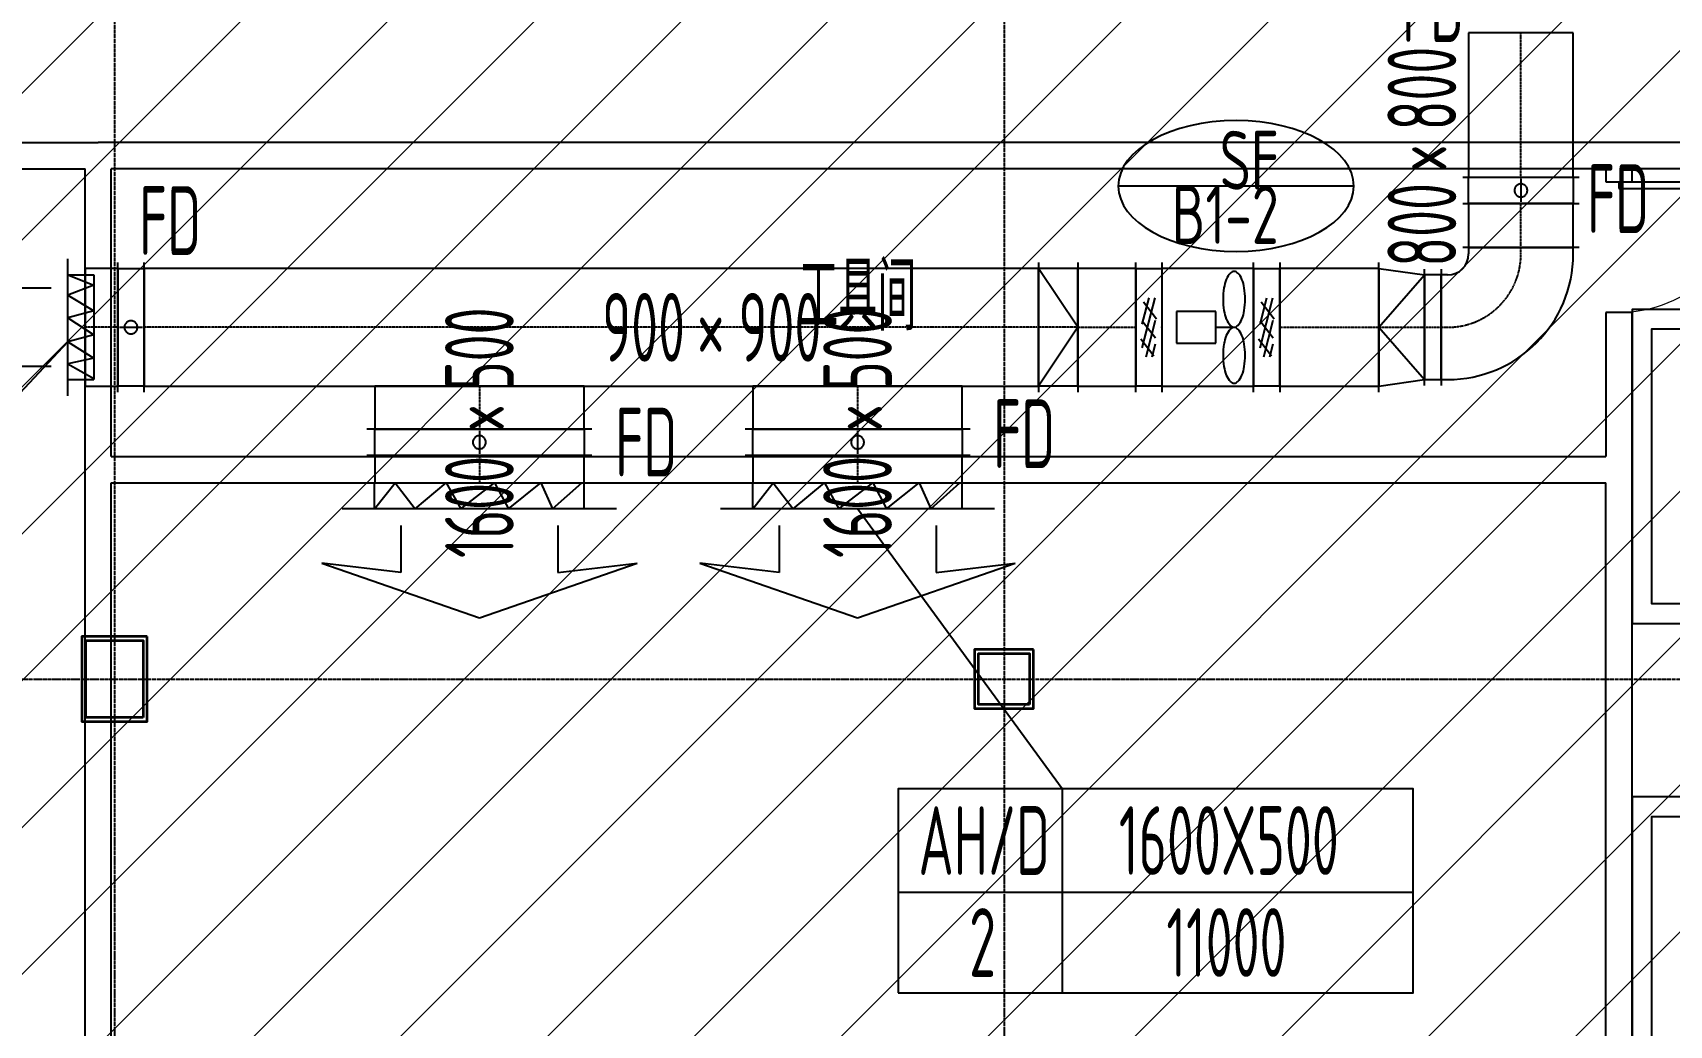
# Model space of a CAD drawing. Extents: x -20827274 to 1300756471, y -549375 to 3431892.
# Drawn here: x -39034 to -26524, y -186907 to -179321 of the extents above; entities that cross this region are included whole.
import ezdxf

# ---------------------------------------------------------------- set-up
doc = ezdxf.new("R2010")
doc.units = 0
doc.header["$LTSCALE"] = 10
for name, pattern in [('CENTER2', [1.125, 0.75, -0.125, 0.125, -0.125]), ('暖附图底图$0$DASH', [0.35, 0.25, -0.1]), ('暖附图底图$0$DOTE', [2.42, 2, -0.2, 0.02, -0.2])]:
    doc.linetypes.add(name, pattern=pattern)
for name, color, linetype in [('1-zs', 3, 'Continuous'), ('1-暖通标注', 4, 'Continuous'), ('1-标注暖通', 4, 'Continuous'), ('DUCT-排风风口', 7, 'Continuous'), ('DUCT-送风中心线', 5, 'CENTER2'), ('DUCT-送风标注', 3, 'Continuous'), ('DUCT-送风法兰', 2, 'Continuous'), ('DUCT-送风管', 4, 'Continuous'), ('DUCT-送风管端线', 2, 'Continuous'), ('DUCT-送风管设备', 7, 'Continuous'), ('DUCT-送风阀门', 7, 'Continuous'), ('H-暖通设备', 181, 'Continuous'), ('暖附图底图$0$00-停车位', 8, 'Continuous'), ('暖附图底图$0$1-标注暖通', 8, 'Continuous'), ('暖附图底图$0$A-ROOM_NAME', 8, 'Continuous'), ('暖附图底图$0$A-WALL', 8, 'Continuous'), ('暖附图底图$0$DOTE', 8, 'Continuous'), ('暖附图底图$0$WINDOW', 8, 'Continuous')]:
    doc.layers.add(name, color=color, linetype=linetype)
doc.layers.add('F-非人防区', color=105, linetype='Continuous', lineweight=15)
doc.layers.add('暖附图底图$0$钢柱', color=8, linetype='Continuous', lineweight=35)
doc.styles.add('8B2_02', font='tssdeng.shx', dxfattribs={"width": 0.6, "bigfont": 'TSSDCHN.shx'})
doc.styles.add('暖附图底图$0$8B2_02', font='tssdeng.shx', dxfattribs={"width": 0.6, "bigfont": 'TSSDCHN.shx'})

# ---------------------------------------------------------------- blocks, each defined once
blk = doc.blocks.new('$风口$00000148')
for p, q in [((515.7, 0), (307.3, 301.4)), ((342.8, 150), (307.3, 301.4)), ((100, 262), (100, -262)), ((0, -200.2), (0, 200.2)), ((100, 200.2), (0, 200.2)), ((100, 140), (0, 195.5)), ((0, 117.6), (100, 140)), ((163.2, 150), (342.8, 150)), ((100, 55.5), (0, 117.6)), ((0, 29.1), (100, 55.5)), ((100, -35.6), (0, 29.1)), ((307.3, -301.4), (515.7, 0)), ((0, -63.4), (100, -35.6)), ((100, -122.8), (0, -63.4)), ((0, -161.1), (100, -122.8)), ((163.2, -150), (342.8, -150)), ((342.8, -150), (307.3, -301.4)), ((100, -200.2), (0, -161.1)), ((100, -200.2), (0, -200.2))]:
    blk.add_line(p, q)
blk = doc.blocks.new('$轴流风机$00000011')
for p, q in [((-500, 500, 0), (-500, -500, 0)), ((500, 500, 0), (-500, 500, 0)), ((500, -500, 0), (500, 500, 0)), ((-339, 135, 0), (-339, -135, 0)), ((88, 135, 0), (-339, 135, 0)), ((88, -135, 0), (88, 135, 0)), ((88, 0, 0), (288, 0, 0)), ((-339, -135, 0), (88, -135, 0)), ((-500, -500, 0), (500, -500, 0))]:
    blk.add_line(p, q)
for centre, radius, start, end in [((355, 329, 0), 170, 129.1821, 153.0603), ((288, 410, 0), 64.8, 90, 129.1821), ((288, 410, 0), 64.8, 50.8179, 90), ((222, 329, 0), 170, 26.9397, 50.8179), ((633, 238, 0), 465, 168.1126, 180), ((462, 274, 0), 291, 153.0603, 168.1126), ((115, 274, 0), 291, 11.8874, 26.9397), ((-56, 238, 0), 465, 0, 11.8874), ((633, 238, 0), 465, 180, 191.8874), ((462, 202, 0), 291, 191.8874, 206.9397), ((115, 202, 0), 291, 333.0603, 348.1126), ((-56, 238, 0), 465, 348.1126, 0), ((355, 148, 0), 170, 206.9397, 230.8179), ((288, 66, 0), 64.8, 230.8179, 270), ((288, 66, 0), 64.8, 270, 309.1821), ((222, 148, 0), 170, 309.1821, 333.0603), ((462, -202, 0), 291, 153.0603, 168.1126), ((355, -148, 0), 170, 129.1821, 153.0603), ((288, -66, 0), 64.8, 90, 129.1821), ((288, -66, 0), 64.8, 50.8179, 90), ((222, -148, 0), 170, 26.9397, 50.8179), ((115, -202, 0), 291, 11.8874, 26.9397), ((633, -238, 0), 465, 168.1126, 180), ((633, -238, 0), 465, 180, 191.8874), ((-56, -238, 0), 465, 0, 11.8874), ((-56, -238, 0), 465, 348.1126, 0), ((462, -274, 0), 291, 191.8874, 206.9397), ((355, -329, 0), 170, 206.9397, 230.8179), ((222, -329, 0), 170, 309.1821, 333.0603), ((115, -274, 0), 291, 333.0603, 348.1126), ((288, -410, 0), 64.8, 230.8179, 270), ((288, -410, 0), 64.8, 270, 309.1821)]:
    blk.add_arc(centre, radius, start, end)
for p in [(-500, 0, 0), (500, 0, 0)]:
    blk.add_point(p)
blk = doc.blocks.new('暖附图底图$0$车位2400x5300')
at = {"layer": '暖附图底图$0$00-停车位', "color": 251}
for p, q in [((-875, -1000), (-175, -1000)), ((-875, -1100), (-875, -1000)), ((-175, -1100), (-175, -1000)), ((175, -1000), (875, -1000)), ((175, -1100), (175, -1000)), ((875, -1100), (875, -1000)), ((-875, -1100), (-175, -1100)), ((175, -1100), (875, -1100)), ((400, -5300), (-400, -5300))]:
    blk.add_line(p, q, dxfattribs=at)
blk.add_lwpolyline([(400, -5150), (400, -5300), (1200, -5300), (1200, 0), (-1200, 0), (-1200, -5300), (-400, -5300), (-400, -5150), (-1050, -5150), (-1050, -150), (1050, -150), (1050, -5150), (400, -5150)], dxfattribs=at)
blk.add_lwpolyline([(0, -5150, 0, 600, 0), (0, -4850, 600, 600, 0)], format="xyseb", dxfattribs=at)
blk = doc.blocks.new('暖附图底图$0$A$C00330F2E')
at = {"layer": '暖附图底图$0$钢柱', "color": 4, "lineweight": 35}
for points in [[(33900, -9000), (33400, -9000), (33400, -9650), (33900, -9650)], [(33870, -9620), (33430, -9620), (33430, -9030), (33870, -9030)], [(40675, -9100), (40225, -9100), (40225, -9550), (40675, -9550)], [(40645, -9520), (40255, -9520), (40255, -9130), (40645, -9130)]]:
    blk.add_lwpolyline(points, close=True, dxfattribs=at)
blk = doc.blocks.new('暖附图底图$0$$DorLib2D$00000001')
for p, q in [((0.45, 0.975), (0.5, 0.975)), ((0.45, 0), (0.45, 0.975)), ((0.5, 0), (0.5, 0.975)), ((0.5, 0), (0.45, 0))]:
    blk.add_line(p, q)
at = {"lineweight": 13}
blk.add_arc((0.475, 0), 0.975, 91.4693, 180, dxfattribs=at)
blk = doc.blocks.new('暖附图底图$0$AFSFCS')
at = {"layer": '暖附图底图$0$A-WALL'}
for p, q in [((-40333.6, -180160.4), (-38533.6, -180160.4)), ((-26908.6, -180160.4), (-38533.6, -180160.4)), ((-22283.6, -180160.4), (-26908.6, -180160.4)), ((-40433.6, -180360.4), (-38633.6, -180360.4)), ((-38633.6, -182660.4), (-38633.6, -180360.4)), ((-27008.6, -180360.4), (-38433.6, -180360.4)), ((-38433.6, -182560.4), (-38433.6, -180360.4)), ((-27008.6, -180360.4), (-27008.6, -180460.4)), ((-22083.6, -180360.4), (-26808.6, -180360.4)), ((-26808.6, -180460.4), (-26808.6, -180360.4)), ((-27008.6, -180460.4), (-26808.6, -180460.4)), ((-26808.6, -181460.4), (-27008.6, -181460.4)), ((-27008.6, -181460.4), (-27008.6, -182560.4)), ((-26808.6, -182660.4), (-26808.6, -181460.4)), ((-38433.6, -182560.4), (-27008.6, -182560.4)), ((-38633.6, -196160.4), (-38633.6, -182660.4)), ((-38433.6, -182760.4), (-27008.6, -182760.4)), ((-38433.6, -196260.4), (-38433.6, -182760.4)), ((-27008.6, -193260.4), (-27008.6, -182760.4)), ((-26808.6, -193160.4), (-26808.6, -182660.4))]:
    blk.add_line(p, q, dxfattribs=at)
at = {"layer": '暖附图底图$0$DOTE', "color": 16, "linetype": '暖附图底图$0$DOTE', "ltscale": 1.5}
for p, q in [((-38408.6, -155629.3), (-38408.6, -385768.2)), ((-31608.6, -155629.3), (-31608.6, -385768.2)), ((-113117.3, -184260.4), (10791.4, -184260.4))]:
    blk.add_line(p, q, dxfattribs=at)
blk.add_blockref('暖附图底图$0$A$C00330F2E', (-72058.6, -174935.4))
at = {"layer": '暖附图底图$0$00-停车位', "rotation": 90}
for p in [(-26808.6, -182635.4), (-26808.6, -186360.4)]:
    blk.add_blockref('暖附图底图$0$车位2400x5300', p, dxfattribs=at)
at = {"layer": '暖附图底图$0$WINDOW', "xscale": 1000, "yscale": -1000, "zscale": 200, "rotation": 90}
blk.add_blockref('暖附图底图$0$$DorLib2D$00000001', (-26908.6, -180960.4), dxfattribs=at)
at = {"layer": '暖附图底图$0$A-ROOM_NAME', "style": '暖附图底图$0$8B2_02', "width": 0.6}
blk.add_text('工具间', height=525, dxfattribs=at).set_placement((-33176, -181597.7))
blk = doc.blocks.new('暖附图底图')
at = {"layer": '暖附图底图$0$1-标注暖通', "linetype": '暖附图底图$0$DASH'}
blk.add_blockref('暖附图底图$0$AFSFCS', (500000, 0), dxfattribs=at)

msp = doc.modelspace()

# ---------------------------------------------------------------- hatches: boundary and pattern name
at = {"layer": 'F-非人防区'}
h = msp.add_hatch(dxfattribs=at)
h.set_pattern_fill('ANSI31', color=8, scale=500)
h.set_pattern_definition([(45, (-67108.6, 126739.6), (-561.266, 561.266), [])])
edge = h.paths.add_edge_path()
edge.add_line((26041.4, -160910.4), (26041.4, -174910.4))
edge.add_line((26041.4, -174910.4), (44466.4, -174910.4))
edge.add_line((44466.4, -174910.4), (44466.4, -230535.4))
edge.add_line((44466.4, -230535.4), (29591.4, -230535.4))
edge.add_line((29591.4, -230535.4), (29591.4, -228585.4))
edge.add_line((29591.4, -228585.4), (32466.4, -228585.4))
edge.add_line((32466.4, -228585.4), (32466.4, -223185.4))
edge.add_line((32466.4, -223185.4), (6116.4, -223185.4))
edge.add_line((6116.4, -223185.4), (6116.4, -236210.4))
edge.add_line((6116.4, -236210.4), (5916.4, -236210.4))
edge.add_line((5916.4, -236210.4), (5921.1, -289912.2))
edge.add_line((5921.1, -289912.2), (35191.4, -289912.2))
edge.add_line((35191.4, -289912.2), (35191.4, -296310.4))
edge.add_line((35191.4, -296310.4), (35041.4, -296310.4))
edge.add_line((35041.4, -296310.4), (35041.4, -296910.4))
edge.add_line((35041.4, -296910.4), (35641.4, -296910.4))
edge.add_line((35641.4, -296910.4), (44736.4, -305099.6))
edge.add_line((44736.4, -305099.6), (22456.5, -329844))
edge.add_line((22456.5, -329844), (22456.5, -340006.4))
edge.add_line((22456.5, -340006.4), (-13248.1, -379660.4))
edge.add_line((-13248.1, -379660.4), (-90108.6, -379660.4))
edge.add_line((-90108.6, -379660.4), (-90108.6, -373660.4))
edge.add_line((-90108.6, -373660.4), (-91358.6, -373660.4))
edge.add_arc((-91358.6, -361660.4), 12000, 180, 270, ccw=False)
edge.add_line((-103358.6, -361660.4), (-103358.6, -333450.4))
edge.add_line((-103358.6, -333450.4), (-95358.6, -333436.6))
edge.add_line((-95358.6, -333436.6), (-95358.6, -160610.4))
edge.add_line((-95358.6, -160610.4), (-86333.4, -160610.4))
edge.add_line((-86333.4, -160610.4), (-86333.6, -149790))
edge.add_line((-86333.6, -149790), (-73433.4, -149790))
edge.add_line((-73433.4, -149790), (-73433.4, -160610.4))
edge.add_line((-73433.4, -160610.4), (26041.4, -160910.4))

# ---------------------------------------------------------------- linework, layer by layer
at = {"layer": '1-暖通标注'}
msp.add_line((-41964.7, -185099.4), (-38765.5, -181683.2, 2600), dxfattribs=at)
at = {"layer": '1-标注暖通'}
msp.add_line((-31164.6, -185099.4), (-32728.8, -182960.4, 2600), dxfattribs=at)
msp.add_lwpolyline([(-32417.1, -186658.2), (-28481.1, -186658.2), (-28481.1, -185099.4), (-32417.1, -185099.4)], close=True, dxfattribs=at)
for points in [[(-31164.6, -185099.4), (-31164.6, -186658.2)], [(-32417.1, -185889.8), (-28481.1, -185889.8)]]:
    msp.add_lwpolyline(points, dxfattribs=at)
at = {"layer": 'DUCT-送风中心线'}
for p, q in [((-27658.2, -180426.2), (-27658.2, -179321.3)), ((-27658.2, -180962), (-27658.2, -180626.6)), ((-27658.2, -181012.2), (-27658.2, -180962.2)), ((-38382.9, -181572.2), (-38633.6, -181572.2)), ((-31346, -181572.2), (-38182.5, -181572.2)), ((-31045.8, -181572.2), (-31345.8, -181572.2)), ((-31045.6, -181572.2), (-30602.9, -181572.2)), ((-30602.7, -181572.2), (-30602.5, -181572.2)), ((-29501.9, -181572.2), (-29502.1, -181572.2)), ((-29501.7, -181572.2), (-28744.4, -181572.2)), ((-28744.2, -181572.2), (-28394.2, -181572.2)), ((-28394, -181572.2), (-28268.4, -181572.2)), ((-28268.2, -181572.2), (-28218.2, -181572.2)), ((-35619.4, -182022.2), (-35619.4, -182351.1)), ((-32728.8, -182022.2), (-32728.8, -182351.1)), ((-35619.4, -182551.5), (-35619.4, -182760.4)), ((-32728.8, -182551.5), (-32728.8, -182760.4))]:
    msp.add_line(p, q, dxfattribs=at)
msp.add_arc((-28218.2, -181012.2), 560, 270, 0, dxfattribs=at)
at = {"layer": 'DUCT-送风法兰'}
for p, q in [((-28103.2, -180426.3), (-27213.2, -180426.3)), ((-28103.2, -180626.5), (-27213.2, -180626.5)), ((-27213.2, -180962.1), (-28103.2, -180962.1)), ((-38382.8, -182067.2), (-38382.8, -181077.2)), ((-38182.6, -182067.2), (-38182.6, -181077.2)), ((-31345.9, -181077.2), (-31345.9, -182067.2)), ((-31045.7, -181077.2), (-31045.7, -182067.2)), ((-30602.8, -182067.2), (-30602.8, -181077.2)), ((-30402.4, -181077.2), (-30402.4, -182067.2)), ((-29702.2, -182067.2), (-29702.2, -181077.2)), ((-29501.8, -181077.2), (-29501.8, -182067.2)), ((-28744.3, -182067.2), (-28744.3, -181077.2)), ((-28394.1, -182017.2), (-28394.1, -181127.2)), ((-28268.3, -181127.2), (-28268.3, -182017.2)), ((-34759.4, -182351.2), (-36479.4, -182351.2)), ((-31868.8, -182351.2), (-33588.8, -182351.2)), ((-34759.4, -182551.4), (-36479.4, -182551.4)), ((-31868.8, -182551.4), (-33588.8, -182551.4))]:
    msp.add_line(p, q, dxfattribs=at)
at = {"layer": 'DUCT-送风法兰', "color": 18, "true_color": 0x000000}
for p in [(-27658.2, -179321.3, 123), (-27658.2, -180426.2, 123), (-27658.2, -180426.4, 123), (-27658.2, -180626.4, 123), (-27658.2, -180626.6, 123), (-27658.2, -180962, 123), (-27658.2, -180962.2, 123), (-38382.9, -181572.2, 123), (-38382.7, -181572.2, 123), (-38182.7, -181572.2, 123), (-38182.5, -181572.2, 123), (-31346, -181572.2, 123), (-31345.8, -181572.2, 123), (-31045.8, -181572.2, 123), (-31045.6, -181572.2, 123), (-30602.9, -181572.2, 123), (-30602.7, -181572.2, 123), (-30402.5, -181572.2, 123), (-30402.3, -181572.2, 123), (-29702.3, -181572.2, 123), (-29702.1, -181572.2, 123), (-29501.9, -181572.2, 123), (-29501.7, -181572.2, 123), (-28744.4, -181572.2, 123), (-28744.2, -181572.2, 123), (-28394.2, -181572.2, 123), (-28394, -181572.2, 123), (-28268.4, -181572.2, 123), (-28268.2, -181572.2, 123), (-35619.4, -182351.1, 123), (-35619.4, -182351.3, 123), (-32728.8, -182351.1, 123), (-32728.8, -182351.3, 123), (-35619.4, -182551.3, 123), (-35619.4, -182551.5, 123), (-32728.8, -182551.3, 123), (-32728.8, -182551.5, 123)]:
    msp.add_point(p, dxfattribs=at)
at = {"layer": 'DUCT-送风管'}
for p, q in [((-27258.2, -179321.3), (-28058.2, -179321.3)), ((-28058.2, -179321.3), (-28058.2, -180426.2)), ((-27258.2, -180426.2), (-27258.2, -179321.3)), ((-28058.2, -180426.2), (-27258.2, -180426.2)), ((-28058.2, -180626.4), (-28058.2, -180426.4)), ((-27258.2, -180426.4), (-27258.2, -180626.4)), ((-27258.2, -180626.6), (-28058.2, -180626.6)), ((-28058.2, -180626.6), (-28058.2, -180962)), ((-27258.2, -180962), (-27258.2, -180626.6)), ((-28058.2, -180962), (-27258.2, -180962)), ((-28058.2, -180962.2), (-28058.2, -181012.2)), ((-27258.2, -181012.2), (-27258.2, -180962.2)), ((-38382.9, -181122.2), (-38633.6, -181122.2)), ((-38633.6, -181122.2), (-38633.6, -182022.2)), ((-38382.9, -182022.2), (-38382.9, -181122.2)), ((-38382.7, -181122.2), (-38182.7, -181122.2)), ((-31346, -181122.2), (-38182.5, -181122.2)), ((-38182.5, -181122.2), (-38182.5, -182022.2)), ((-31346, -182022.2), (-31346, -181122.2)), ((-31045.8, -181122.2), (-31345.8, -181122.2)), ((-31045.8, -181572.2), (-31345.8, -181122.2)), ((-30602.9, -181122.2), (-31045.6, -181122.2)), ((-31045.6, -181122.2), (-31045.6, -182022.2)), ((-30602.9, -182022.2), (-30602.9, -181122.2)), ((-30602.7, -181122.2), (-30602.5, -181122.2)), ((-30602.5, -181122.2), (-30402.5, -181122.2)), ((-29702.1, -181122.2), (-29502.1, -181122.2)), ((-29501.9, -181122.2), (-29502.1, -181122.2)), ((-28744.4, -181122.2), (-29501.7, -181122.2)), ((-29501.7, -181122.2), (-29501.7, -182022.2)), ((-28744.4, -182022.2), (-28744.4, -181122.2)), ((-28744.2, -181122.2), (-28394.2, -181172.2)), ((-28744.2, -181572.2), (-28394.2, -181172.2)), ((-28268.4, -181172.2), (-28394, -181172.2)), ((-28394, -181172.2), (-28394, -181972.2)), ((-28268.4, -181972.2), (-28268.4, -181172.2)), ((-28218.2, -181172.2), (-28268.2, -181172.2)), ((-31045.8, -181572.2), (-31345.8, -182022.2)), ((-28744.2, -181572.2), (-28394.2, -181972.2)), ((-28744.2, -182022.2), (-28394.2, -181972.2)), ((-28394, -181972.2), (-28268.4, -181972.2)), ((-28268.2, -181972.2), (-28218.2, -181972.2)), ((-38633.6, -182022.2), (-38382.9, -182022.2)), ((-38182.7, -182022.2), (-38382.7, -182022.2)), ((-38182.5, -182022.2), (-31346, -182022.2)), ((-36419.4, -182022.2), (-36419.4, -182351.1)), ((-34819.4, -182022.2), (-36419.4, -182022.2)), ((-34819.4, -182351.1), (-34819.4, -182022.2)), ((-33528.8, -182022.2), (-33528.8, -182351.1)), ((-31928.8, -182022.2), (-33528.8, -182022.2)), ((-31928.8, -182351.1), (-31928.8, -182022.2)), ((-31045.8, -182022.2), (-31345.8, -182022.2)), ((-31045.6, -182022.2), (-30602.9, -182022.2)), ((-30602.7, -182022.2), (-30602.5, -182022.2)), ((-30402.5, -182022.2), (-30602.5, -182022.2)), ((-29502.1, -182022.2), (-29702.1, -182022.2)), ((-29501.9, -182022.2), (-29502.1, -182022.2)), ((-29501.7, -182022.2), (-28744.4, -182022.2)), ((-36419.4, -182351.1), (-34819.4, -182351.1)), ((-36419.4, -182551.3), (-36419.4, -182351.3)), ((-34819.4, -182351.3), (-34819.4, -182551.3)), ((-33528.8, -182351.1), (-31928.8, -182351.1)), ((-33528.8, -182551.3), (-33528.8, -182351.3)), ((-31928.8, -182351.3), (-31928.8, -182551.3)), ((-36419.4, -182551.5), (-36419.4, -182760.4)), ((-34819.4, -182551.5), (-36419.4, -182551.5)), ((-34819.4, -182760.4), (-34819.4, -182551.5)), ((-33528.8, -182551.5), (-33528.8, -182760.4)), ((-31928.8, -182551.5), (-33528.8, -182551.5)), ((-31928.8, -182760.4), (-31928.8, -182551.5)), ((-36419.4, -182760.4), (-34819.4, -182760.4)), ((-33528.8, -182760.4), (-31928.8, -182760.4))]:
    msp.add_line(p, q, dxfattribs=at)
for radius, end in [(960, 0), (160, 360)]:
    msp.add_arc((-28218.2, -181012.2), radius, 270, end, dxfattribs=at)
at = {"layer": 'DUCT-送风管', "color": 18, "true_color": 0x000000}
for p in [(-27658.2, -180962.2, 123), (-31345.8, -181572.2, 123), (-31045.8, -181572.2, 123), (-30602.7, -181572.2, 123), (-30602.5, -181572.2, 123), (-29502.1, -181572.2, 123), (-29501.9, -181572.2, 123), (-28744.2, -181572.2, 123), (-28394.2, -181572.2, 123), (-28268.2, -181572.2, 123)]:
    msp.add_point(p, dxfattribs=at)
at = {"layer": 'DUCT-送风管端线'}
for p, q in [((-27258.2, -180426.4), (-28058.2, -180426.4)), ((-27258.2, -180626.4), (-28058.2, -180626.4)), ((-27258.2, -180962.2), (-28058.2, -180962.2)), ((-38382.7, -181122.2), (-38382.7, -182022.2)), ((-38182.7, -181122.2), (-38182.7, -182022.2)), ((-31345.8, -181122.2), (-31345.8, -182022.2)), ((-31045.8, -182022.2), (-31045.8, -181122.2)), ((-30602.7, -181122.2), (-30602.7, -182022.2)), ((-30602.5, -182022.2), (-30602.5, -181122.2)), ((-30602.5, -181122.2), (-30602.5, -182022.2)), ((-30402.5, -181122.2), (-30402.5, -182022.2)), ((-29702.1, -181122.2), (-29702.1, -182022.2)), ((-29502.1, -181122.2), (-29502.1, -182022.2)), ((-29502.1, -181122.2), (-29502.1, -182022.2)), ((-29501.9, -182022.2), (-29501.9, -181122.2)), ((-28744.2, -181122.2), (-28744.2, -182022.2)), ((-28394.2, -181972.2), (-28394.2, -181172.2)), ((-28268.2, -181972.2), (-28268.2, -181172.2)), ((-34819.4, -182351.3), (-36419.4, -182351.3)), ((-31928.8, -182351.3), (-33528.8, -182351.3)), ((-34819.4, -182551.3), (-36419.4, -182551.3)), ((-31928.8, -182551.3), (-33528.8, -182551.3))]:
    msp.add_line(p, q, dxfattribs=at)
at = {"layer": 'DUCT-送风阀门'}
for p, q in [((-27705.8, -180511), (-27707.4, -180517.1)), ((-27703.5, -180505.1), (-27705.8, -180511)), ((-27700.5, -180499.6), (-27703.5, -180505.1)), ((-27696.8, -180494.6), (-27700.5, -180499.6)), ((-27692.5, -180490), (-27696.8, -180494.6)), ((-27687.6, -180486), (-27692.5, -180490)), ((-27682.3, -180482.6), (-27687.6, -180486)), ((-27676.6, -180479.9), (-27682.3, -180482.6)), ((-27670.7, -180478), (-27676.6, -180479.9)), ((-27664.5, -180476.8), (-27670.7, -180478)), ((-27658.2, -180476.4), (-27664.5, -180476.8)), ((-27658.2, -180438.9), (-27658.2, -180613.9)), ((-27652, -180476.8), (-27658.2, -180476.4)), ((-27645.8, -180478), (-27652, -180476.8)), ((-27639.8, -180479.9), (-27645.8, -180478)), ((-27634.2, -180482.6), (-27639.8, -180479.9)), ((-27628.9, -180486), (-27634.2, -180482.6)), ((-27624, -180490), (-27628.9, -180486)), ((-27619.7, -180494.6), (-27624, -180490)), ((-27616, -180499.6), (-27619.7, -180494.6)), ((-27613, -180505.1), (-27616, -180499.6)), ((-27610.7, -180511), (-27613, -180505.1)), ((-27609.1, -180517.1), (-27610.7, -180511)), ((-27707.4, -180517.1), (-27708.1, -180523.3)), ((-27708.1, -180523.3), (-27708.1, -180529.6)), ((-27708.1, -180529.6), (-27707.4, -180535.8)), ((-27707.4, -180535.8), (-27705.8, -180541.9)), ((-27705.8, -180541.9), (-27703.5, -180547.7)), ((-27703.5, -180547.7), (-27700.5, -180553.2)), ((-27700.5, -180553.2), (-27696.8, -180558.3)), ((-27696.8, -180558.3), (-27692.5, -180562.9)), ((-27692.5, -180562.9), (-27687.6, -180566.9)), ((-27687.6, -180566.9), (-27682.3, -180570.2)), ((-27682.3, -180570.2), (-27676.6, -180572.9)), ((-27676.6, -180572.9), (-27670.7, -180574.9)), ((-27670.7, -180574.9), (-27664.5, -180576)), ((-27664.5, -180576), (-27658.2, -180576.4)), ((-27658.2, -180576.4), (-27652, -180576)), ((-27652, -180576), (-27645.8, -180574.9)), ((-27645.8, -180574.9), (-27639.8, -180572.9)), ((-27639.8, -180572.9), (-27634.2, -180570.2)), ((-27634.2, -180570.2), (-27628.9, -180566.9)), ((-27628.9, -180566.9), (-27624, -180562.9)), ((-27624, -180562.9), (-27619.7, -180558.3)), ((-27619.7, -180558.3), (-27616, -180553.2)), ((-27616, -180553.2), (-27613, -180547.7)), ((-27613, -180547.7), (-27610.7, -180541.9)), ((-27610.7, -180541.9), (-27609.1, -180535.8)), ((-27608.3, -180523.3), (-27609.1, -180517.1)), ((-27609.1, -180535.8), (-27608.3, -180529.6)), ((-27608.3, -180529.6), (-27608.3, -180523.3)), ((-30552.5, -181728.7), (-30454.6, -181347.2)), ((-30552.5, -181548.7), (-30500.7, -181347.2)), ((-30444.3, -181510.1), (-30544.3, -181380.2)), ((-29652.1, -181728.7), (-29554.2, -181347.2)), ((-29652.1, -181548.7), (-29600.3, -181347.2)), ((-29543.9, -181510.1), (-29643.9, -181380.2)), ((-38370.2, -181572.2), (-38195.2, -181572.2)), ((-38332.4, -181565.9), (-38332.7, -181572.2)), ((-38332.7, -181572.2), (-38332.4, -181578.4)), ((-38331.2, -181559.7), (-38332.4, -181565.9)), ((-38332.4, -181578.4), (-38331.2, -181584.6)), ((-38329.2, -181553.8), (-38331.2, -181559.7)), ((-38331.2, -181584.6), (-38329.2, -181590.6)), ((-38326.6, -181548.1), (-38329.2, -181553.8)), ((-38329.2, -181590.6), (-38326.6, -181596.3)), ((-38323.2, -181542.8), (-38326.6, -181548.1)), ((-38326.6, -181596.3), (-38323.2, -181601.6)), ((-38319.2, -181537.9), (-38323.2, -181542.8)), ((-38323.2, -181601.6), (-38319.2, -181606.4)), ((-38314.6, -181533.6), (-38319.2, -181537.9)), ((-38319.2, -181606.4), (-38314.6, -181610.7)), ((-38309.5, -181530), (-38314.6, -181533.6)), ((-38314.6, -181610.7), (-38309.5, -181614.4)), ((-38304, -181526.9), (-38309.5, -181530)), ((-38309.5, -181614.4), (-38304, -181617.4)), ((-38298.2, -181524.6), (-38304, -181526.9)), ((-38304, -181617.4), (-38298.2, -181619.7)), ((-38292.1, -181523.1), (-38298.2, -181524.6)), ((-38298.2, -181619.7), (-38292.1, -181621.3)), ((-38285.9, -181522.3), (-38292.1, -181523.1)), ((-38292.1, -181621.3), (-38285.9, -181622.1)), ((-38279.6, -181522.3), (-38285.9, -181522.3)), ((-38285.9, -181622.1), (-38279.6, -181622.1)), ((-38273.4, -181523.1), (-38279.6, -181522.3)), ((-38279.6, -181622.1), (-38273.4, -181621.3)), ((-38267.3, -181524.6), (-38273.4, -181523.1)), ((-38273.4, -181621.3), (-38267.3, -181619.7)), ((-38261.5, -181526.9), (-38267.3, -181524.6)), ((-38267.3, -181619.7), (-38261.5, -181617.4)), ((-38256, -181530), (-38261.5, -181526.9)), ((-38261.5, -181617.4), (-38256, -181614.4)), ((-38250.9, -181533.6), (-38256, -181530)), ((-38256, -181614.4), (-38250.9, -181610.7)), ((-38246.3, -181537.9), (-38250.9, -181533.6)), ((-38250.9, -181610.7), (-38246.3, -181606.4)), ((-38242.3, -181542.8), (-38246.3, -181537.9)), ((-38246.3, -181606.4), (-38242.3, -181601.6)), ((-38238.9, -181548.1), (-38242.3, -181542.8)), ((-38242.3, -181601.6), (-38238.9, -181596.3)), ((-38236.3, -181553.8), (-38238.9, -181548.1)), ((-38238.9, -181596.3), (-38236.3, -181590.6)), ((-38234.3, -181559.7), (-38236.3, -181553.8)), ((-38236.3, -181590.6), (-38234.3, -181584.6)), ((-38233.1, -181565.9), (-38234.3, -181559.7)), ((-38234.3, -181584.6), (-38233.1, -181578.4)), ((-38232.7, -181572.2), (-38233.1, -181565.9)), ((-38233.1, -181578.4), (-38232.7, -181572.2)), ((-30452.5, -181655.8), (-30552.5, -181525.9)), ((-30523.8, -181797.2), (-30452.5, -181519)), ((-29552.1, -181655.8), (-29652.1, -181525.9)), ((-29623.4, -181797.2), (-29552.1, -181519)), ((-30464.1, -181793.6), (-30564.1, -181663.7)), ((-30477.6, -181797.2), (-30452.5, -181699)), ((-29563.7, -181793.6), (-29663.7, -181663.7)), ((-29577.2, -181797.2), (-29552.1, -181699)), ((-35619.4, -182363.8), (-35619.4, -182538.8)), ((-32728.8, -182363.8), (-32728.8, -182538.8)), ((-35668.5, -182442), (-35669.3, -182448.2)), ((-35669.3, -182448.2), (-35669.3, -182454.5)), ((-35669.3, -182454.5), (-35668.5, -182460.7)), ((-35667, -182435.9), (-35668.5, -182442)), ((-35668.5, -182460.7), (-35667, -182466.8)), ((-35664.7, -182430.1), (-35667, -182435.9)), ((-35667, -182466.8), (-35664.7, -182472.6)), ((-35661.7, -182424.5), (-35664.7, -182430.1)), ((-35664.7, -182472.6), (-35661.7, -182478.1)), ((-35658, -182419.5), (-35661.7, -182424.5)), ((-35661.7, -182478.1), (-35658, -182483.2)), ((-35653.7, -182414.9), (-35658, -182419.5)), ((-35658, -182483.2), (-35653.7, -182487.8)), ((-35648.8, -182410.9), (-35653.7, -182414.9)), ((-35653.7, -182487.8), (-35648.8, -182491.8)), ((-35643.5, -182407.5), (-35648.8, -182410.9)), ((-35648.8, -182491.8), (-35643.5, -182495.2)), ((-35637.8, -182404.9), (-35643.5, -182407.5)), ((-35643.5, -182495.2), (-35637.8, -182497.8)), ((-35631.9, -182402.9), (-35637.8, -182404.9)), ((-35637.8, -182497.8), (-35631.9, -182499.8)), ((-35625.7, -182401.7), (-35631.9, -182402.9)), ((-35631.9, -182499.8), (-35625.7, -182500.9)), ((-35619.4, -182401.3), (-35625.7, -182401.7)), ((-35625.7, -182500.9), (-35619.4, -182501.3)), ((-35613.2, -182401.7), (-35619.4, -182401.3)), ((-35619.4, -182501.3), (-35613.2, -182500.9)), ((-35607, -182402.9), (-35613.2, -182401.7)), ((-35613.2, -182500.9), (-35607, -182499.8)), ((-35601, -182404.9), (-35607, -182402.9)), ((-35607, -182499.8), (-35601, -182497.8)), ((-35595.3, -182407.5), (-35601, -182404.9)), ((-35601, -182497.8), (-35595.3, -182495.2)), ((-35590, -182410.9), (-35595.3, -182407.5)), ((-35595.3, -182495.2), (-35590, -182491.8)), ((-35585.2, -182414.9), (-35590, -182410.9)), ((-35590, -182491.8), (-35585.2, -182487.8)), ((-35580.9, -182419.5), (-35585.2, -182414.9)), ((-35585.2, -182487.8), (-35580.9, -182483.2)), ((-35577.2, -182424.5), (-35580.9, -182419.5)), ((-35580.9, -182483.2), (-35577.2, -182478.1)), ((-35574.2, -182430.1), (-35577.2, -182424.5)), ((-35577.2, -182478.1), (-35574.2, -182472.6)), ((-35571.9, -182435.9), (-35574.2, -182430.1)), ((-35574.2, -182472.6), (-35571.9, -182466.8)), ((-35570.3, -182442), (-35571.9, -182435.9)), ((-35571.9, -182466.8), (-35570.3, -182460.7)), ((-35569.5, -182448.2), (-35570.3, -182442)), ((-35570.3, -182460.7), (-35569.5, -182454.5)), ((-35569.5, -182454.5), (-35569.5, -182448.2)), ((-32777.9, -182442), (-32778.7, -182448.2)), ((-32778.7, -182448.2), (-32778.7, -182454.5)), ((-32778.7, -182454.5), (-32777.9, -182460.7)), ((-32776.3, -182435.9), (-32777.9, -182442)), ((-32777.9, -182460.7), (-32776.3, -182466.8)), ((-32774, -182430.1), (-32776.3, -182435.9)), ((-32776.3, -182466.8), (-32774, -182472.6)), ((-32771, -182424.5), (-32774, -182430.1)), ((-32774, -182472.6), (-32771, -182478.1)), ((-32767.3, -182419.5), (-32771, -182424.5)), ((-32771, -182478.1), (-32767.3, -182483.2)), ((-32763, -182414.9), (-32767.3, -182419.5)), ((-32767.3, -182483.2), (-32763, -182487.8)), ((-32758.1, -182410.9), (-32763, -182414.9)), ((-32763, -182487.8), (-32758.1, -182491.8)), ((-32752.8, -182407.5), (-32758.1, -182410.9)), ((-32758.1, -182491.8), (-32752.8, -182495.2)), ((-32747.2, -182404.9), (-32752.8, -182407.5)), ((-32752.8, -182495.2), (-32747.2, -182497.8)), ((-32741.2, -182402.9), (-32747.2, -182404.9)), ((-32747.2, -182497.8), (-32741.2, -182499.8)), ((-32735, -182401.7), (-32741.2, -182402.9)), ((-32741.2, -182499.8), (-32735, -182500.9)), ((-32728.8, -182401.3), (-32735, -182401.7)), ((-32735, -182500.9), (-32728.8, -182501.3)), ((-32722.5, -182401.7), (-32728.8, -182401.3)), ((-32728.8, -182501.3), (-32722.5, -182500.9)), ((-32716.3, -182402.9), (-32722.5, -182401.7)), ((-32722.5, -182500.9), (-32716.3, -182499.8)), ((-32710.3, -182404.9), (-32716.3, -182402.9)), ((-32716.3, -182499.8), (-32710.3, -182497.8)), ((-32704.7, -182407.5), (-32710.3, -182404.9)), ((-32710.3, -182497.8), (-32704.7, -182495.2)), ((-32699.4, -182410.9), (-32704.7, -182407.5)), ((-32704.7, -182495.2), (-32699.4, -182491.8)), ((-32694.5, -182414.9), (-32699.4, -182410.9)), ((-32699.4, -182491.8), (-32694.5, -182487.8)), ((-32690.2, -182419.5), (-32694.5, -182414.9)), ((-32694.5, -182487.8), (-32690.2, -182483.2)), ((-32686.5, -182424.5), (-32690.2, -182419.5)), ((-32690.2, -182483.2), (-32686.5, -182478.1)), ((-32683.5, -182430.1), (-32686.5, -182424.5)), ((-32686.5, -182478.1), (-32683.5, -182472.6)), ((-32681.2, -182435.9), (-32683.5, -182430.1)), ((-32683.5, -182472.6), (-32681.2, -182466.8)), ((-32679.6, -182442), (-32681.2, -182435.9)), ((-32681.2, -182466.8), (-32679.6, -182460.7)), ((-32678.9, -182448.2), (-32679.6, -182442)), ((-32679.6, -182460.7), (-32678.9, -182454.5)), ((-32678.9, -182454.5), (-32678.9, -182448.2))]:
    msp.add_line(p, q, dxfattribs=at)
at = {"layer": 'H-暖通设备', "linetype": 'Continuous'}
msp.add_line((-28935.6, -180492.8), (-30735.6, -180492.8), dxfattribs=at)
at = {"layer": 'H-暖通设备', "linetype": 'Continuous', "extrusion": (0, 0, -1)}
msp.add_ellipse((-29835.6, -180492.8), major_axis=(-900, 0), ratio=0.5555556, dxfattribs=at)

# ---------------------------------------------------------------- block references
at = {"layer": '1-zs'}
msp.add_blockref('暖附图底图', (-500000, 0), dxfattribs=at)
at = {"layer": 'DUCT-排风风口', "xscale": 2}
for p, yscale, rotation in [((-38565.5, -181572.2, 2600), 2, 180), ((-35619.4, -182760.4, 2600), 4, 270), ((-32728.8, -182760.4, 2600), 4, 270)]:
    msp.add_blockref('$风口$00000148', p, dxfattribs=dict(at, yscale=yscale, rotation=rotation))
at = {"layer": 'DUCT-送风管设备', "xscale": 0.7000000000000001, "yscale": 0.9, "zscale": 900}
msp.add_blockref('$轴流风机$00000011', (-30052.3, -181572.2, 123), dxfattribs=at)

# ---------------------------------------------------------------- texts
at = {"layer": '1-标注暖通', "style": '8B2_02', "width": 0.6}
for s, p in [('FD', (-28566.9, -179391.7)), ('FD', (-27152.3, -180852)), ('FD', (-38220.7, -181019.5)), ('FD', (-31693, -182648.3)), ('FD', (-34581.5, -182712.6)), ('AH/D', (-32263.4, -185757.1)), ('1600X500', (-30731.5, -185757.1)), ('2', (-31875.7, -186536.5)), ('11000', (-30368.1, -186536.5))]:
    msp.add_text(s, height=525, dxfattribs=at).set_placement(p)
at = {"layer": 'DUCT-送风标注', "style": '8B2_02', "width": 0.6}
for s, p in [('800', (-28152.3, -180066.6)), ('×', (-28152.3, -180381.6)), ('800', (-28152.3, -181108.5)), ('500', (-35356.9, -182051.3, 123)), ('500', (-32466.3, -182051.3, 123)), ('×', (-35356.9, -182366.3, 123)), ('×', (-32466.3, -182366.3, 123)), ('1600', (-35356.9, -183335.5, 123)), ('1600', (-32466.3, -183335.5, 123))]:
    msp.add_text(s, height=525, rotation=90, dxfattribs=at).set_placement(p)
for s, p in [('900', (-34680.8, -181834.7, 123)), ('900', (-33638.9, -181834.7, 123)), ('×', (-33953.9, -181834.7, 123))]:
    msp.add_text(s, height=525, dxfattribs=at).set_placement(p)
at = {"layer": 'H-暖通设备', "linetype": 'Continuous', "style": '8B2_02', "width": 0.7}
for s, p in [('SF', (-29960.1, -180520.7)), ('B1-2', (-30325.7, -180935.2))]:
    msp.add_text(s, height=450, dxfattribs=at).set_placement(p)

doc.saveas('drawing.dxf')
